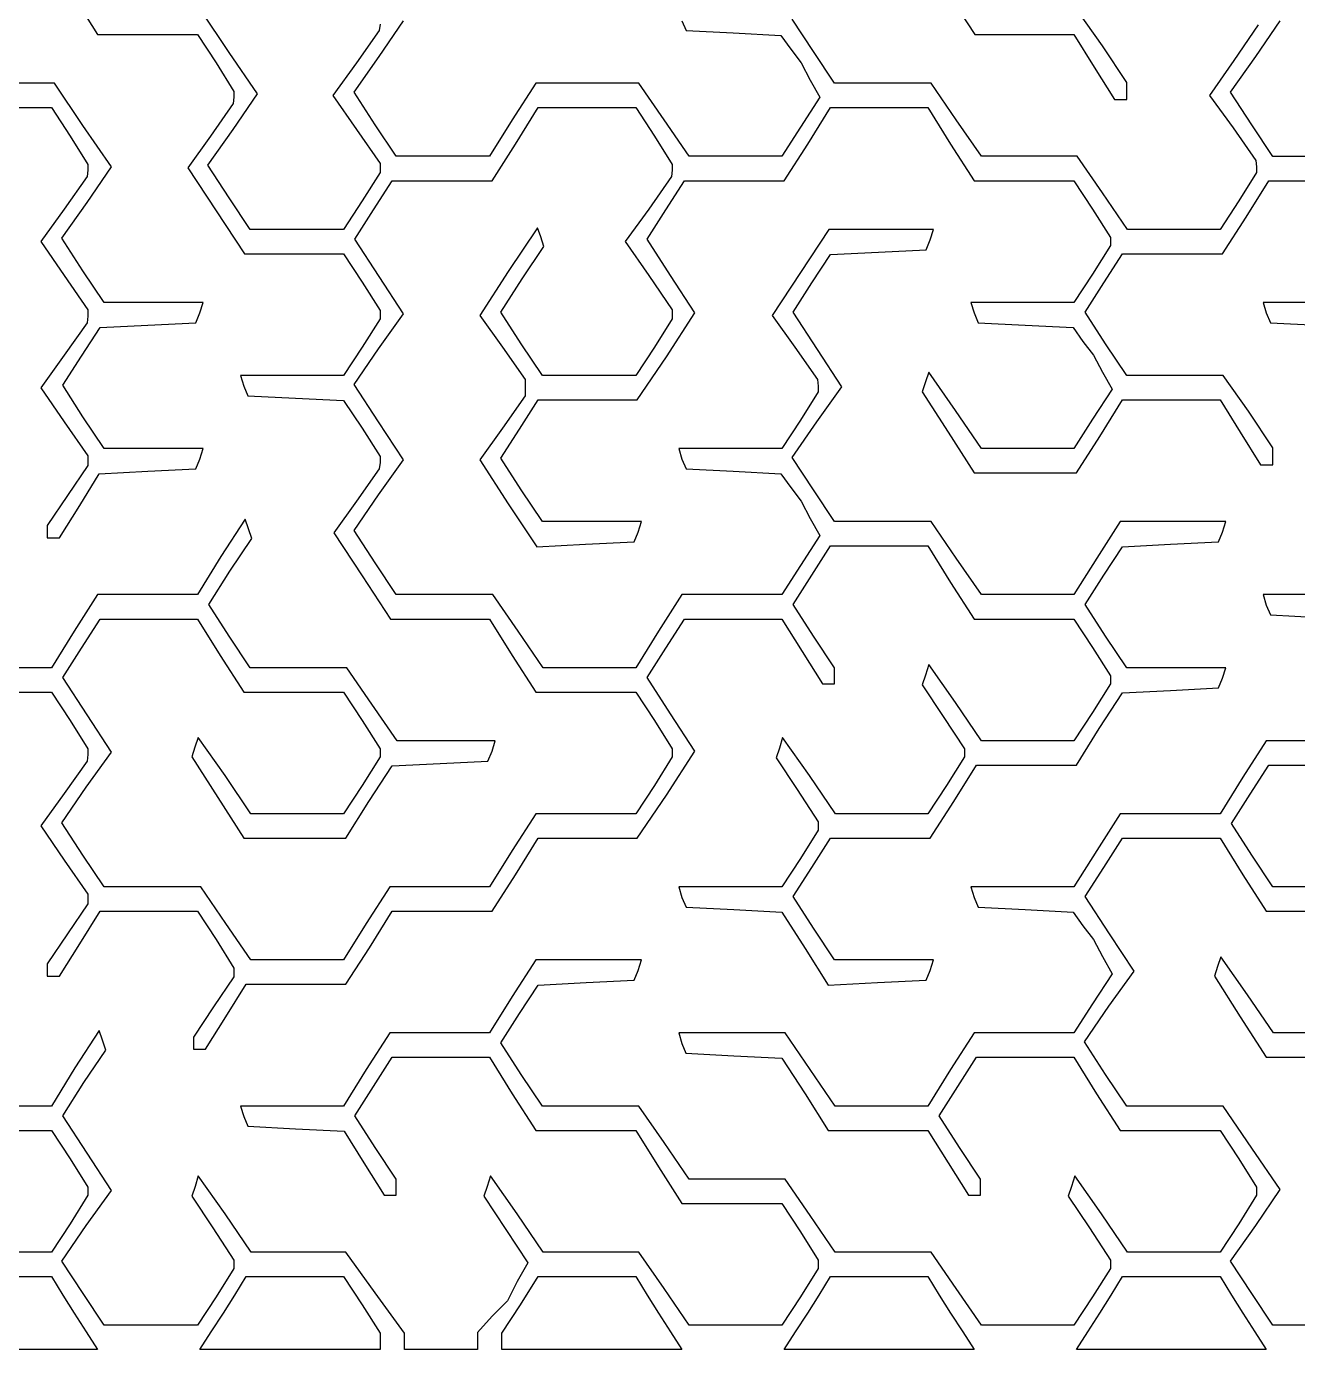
# Model space of a CAD drawing. Extents: x 0 to 1039, y -942 to 105.
# Drawn here: x 351.2 to 793.2, y -942.3 to -482.3 of the extents above; entities that cross this region are included whole.
import ezdxf

# ---------------------------------------------------------------- set-up
doc = ezdxf.new("R2010")
doc.units = 0

msp = doc.modelspace()

# ---------------------------------------------------------------- linework, layer by layer
at = {"layer": 'Layer 1'}
for p, q in [((368.014482, -472.439234), (375.916702, -485.139234)), ((671.119592, -470.180984), (680.997362, -485.138784)), ((421.635394, -491.347516), (411.757624, -476.672016)), ((725.306132, -489.089924), (716.557252, -476.672124)), ((474.128756, -481.469856), (473.846534, -483.727636)), ((473.846546, -492.758818), (482.313206, -480.341018)), ((579.115506, -480.341166), (580.526616, -483.727826)), ((624.83565, -491.065556), (617.49788, -479.776656)), ((779.493368, -481.752286), (771.026708, -494.170086)), ((778.646698, -492.758924), (787.113358, -480.341124)), ((375.916702, -485.139234), (393.132202, -485.139234)), ((393.132202, -485.139234), (410.630002, -485.139234)), ((410.630002, -485.139234), (417.121112, -495.017004)), ((473.846534, -483.727636), (465.944314, -495.016536)), ((580.526616, -483.727826), (596.895516, -484.574492)), ((596.895516, -484.574492), (613.546616, -485.421158)), ((613.546616, -485.421158), (616.933276, -490.218928)), ((680.997362, -485.138784), (698.212862, -485.138784)), ((698.212862, -485.138784), (715.428362, -485.138784)), ((715.428362, -485.138784), (722.483912, -496.427684)), ((431.513164, -505.740816), (421.635394, -491.347516)), ((616.933276, -490.218928), (620.602166, -495.016698)), ((632.17342, -502.072256), (624.83565, -491.065556)), ((733.772792, -501.789924), (725.306132, -489.089924)), ((417.121112, -495.017004), (423.329992, -504.894774)), ((465.944314, -495.016536), (457.759874, -506.305436)), ((465.097666, -505.176618), (473.846546, -492.758818)), ((620.602166, -495.016698), (623.706606, -500.943358)), ((722.483912, -496.427684), (729.539462, -507.716584)), ((771.026708, -494.170086), (762.560048, -506.305586)), ((769.897818, -505.176724), (778.646698, -492.758924)), ((623.706606, -500.943358), (627.093266, -506.870018)), ((360.958744, -502.07244), (344.307644, -502.07244)), ((370.836514, -516.74794), (360.958744, -502.07244)), ((423.046504, -518.158616), (431.513164, -505.740816)), ((423.329992, -504.894774), (423.329992, -506.870324)), ((472.435436, -516.465518), (465.097666, -505.176618)), ((528.315466, -502.072218), (520.131026, -514.772218)), ((546.095466, -502.072218), (528.315466, -502.072218)), ((564.157666, -502.072218), (546.095466, -502.072218)), ((572.906546, -514.772218), (564.157666, -502.072218)), ((649.10672, -502.072256), (632.17342, -502.072256)), ((665.75782, -502.072256), (649.10672, -502.072256)), ((674.5067, -514.772256), (665.75782, -502.072256)), ((733.772792, -504.612144), (733.772792, -501.789924)), ((733.772792, -507.716584), (733.772792, -504.612144)), ((777.235588, -516.465624), (769.897818, -505.176724)), ((342.331888, -510.539354), (359.829688, -510.539354)), ((359.829688, -510.539354), (366.320798, -520.417124)), ((423.04777, -509.128104), (415.14555, -520.417004)), ((423.329992, -506.870324), (423.04777, -509.128104)), ((457.759874, -506.305436), (465.944314, -518.158736)), ((521.26052, -523.239206), (529.16274, -510.539206)), ((529.16274, -510.539206), (546.09604, -510.539206)), ((546.09604, -510.539206), (563.02934, -510.539206)), ((563.02934, -510.539206), (569.52045, -520.416976)), ((627.093266, -506.870018), (620.319936, -517.312218)), ((622.860298, -523.239114), (630.762518, -510.539114)), ((630.762518, -510.539114), (647.695818, -510.539114)), ((647.695818, -510.539114), (664.629118, -510.539114)), ((664.629118, -510.539114), (672.531338, -523.239114)), ((729.539462, -507.716584), (731.515012, -507.716584)), ((731.515012, -507.716584), (733.772792, -507.716584)), ((762.560048, -506.305586), (770.744488, -517.594486)), ((520.131026, -514.772218), (512.228806, -527.472218)), ((581.655426, -527.472218), (572.906546, -514.772218)), ((683.25558, -527.472256), (674.5067, -514.772256)), ((380.714284, -531.14124), (370.836514, -516.74794)), ((414.297624, -530.576416), (423.046504, -518.158616)), ((465.944314, -518.158736), (474.128754, -530.012036)), ((479.773206, -527.472218), (472.435436, -516.465518)), ((620.319936, -517.312218), (613.828826, -527.472218)), ((770.744488, -517.594486), (778.646708, -528.883386)), ((784.573358, -527.472324), (777.235588, -516.465624)), ((366.320798, -520.417124), (372.529678, -530.294894)), ((415.14555, -520.417004), (407.24333, -531.423704)), ((513.07608, -535.939206), (521.26052, -523.239206)), ((569.52045, -520.416976), (575.72933, -530.294746)), ((614.675858, -535.939114), (622.860298, -523.239114)), ((672.531338, -523.239114), (680.715778, -535.939114)), ((496.142106, -527.472218), (479.773206, -527.472218)), ((512.228806, -527.472218), (496.142106, -527.472218)), ((597.742126, -527.472218), (581.655426, -527.472218)), ((613.828826, -527.472218), (597.742126, -527.472218)), ((699.90668, -527.472256), (683.25558, -527.472256)), ((716.55778, -527.472256), (699.90668, -527.472256)), ((725.30666, -540.172256), (716.55778, -527.472256)), ((778.646708, -528.883386), (778.92893, -531.141166)), ((800.942258, -527.472324), (784.573358, -527.472324)), ((372.529678, -532.270444), (372.247456, -534.528224)), ((372.247624, -543.55904), (380.714284, -531.14124)), ((372.529678, -530.294894), (372.529678, -532.270444)), ((407.24333, -531.423704), (417.1211, -546.381504)), ((421.635394, -541.865316), (414.297624, -530.576416)), ((474.128754, -533.116476), (467.919874, -542.994246)), ((474.128754, -530.012036), (474.128754, -531.423146)), ((474.128754, -531.423146), (474.128754, -533.116476)), ((575.72933, -532.270296), (575.447108, -534.528076)), ((575.72933, -530.294746), (575.72933, -532.270296)), ((778.92893, -533.116716), (772.72005, -542.994486)), ((778.92893, -531.141166), (778.92893, -533.116716)), ((372.247456, -534.528224), (364.345236, -545.817124)), ((471.87167, -546.099206), (478.36278, -535.939206)), ((478.36278, -535.939206), (495.86058, -535.939206)), ((495.86058, -535.939206), (513.07608, -535.939206)), ((575.447108, -534.528076), (567.544888, -545.816976)), ((573.471448, -546.099114), (579.962558, -535.939114)), ((579.962558, -535.939114), (597.460358, -535.939114)), ((597.460358, -535.939114), (614.675858, -535.939114)), ((680.715778, -535.939114), (697.931278, -535.939114)), ((697.931278, -535.939114), (715.429078, -535.939114)), ((715.429078, -535.939114), (721.920188, -545.816884)), ((775.260068, -548.639016), (783.162288, -535.939016)), ((783.162288, -535.939016), (800.095588, -535.939016)), ((428.973164, -552.872016), (421.635394, -541.865316)), ((734.05554, -552.872256), (725.30666, -540.172256)), ((364.345236, -545.817124), (356.160796, -557.106024)), ((363.498744, -555.97684), (372.247624, -543.55904)), ((417.1211, -546.381504), (426.99887, -561.339304)), ((467.919874, -542.994246), (461.428764, -552.872016)), ((465.38056, -556.259206), (471.87167, -546.099206)), ((567.544888, -545.816976), (559.360448, -557.105876)), ((566.980338, -556.259114), (573.471448, -546.099114)), ((721.920188, -545.816884), (728.129068, -555.694654)), ((772.72005, -542.994486), (766.22894, -552.872256)), ((767.075628, -561.339016), (775.260068, -548.639016)), ((370.836514, -567.26574), (363.498744, -555.97684)), ((445.342064, -552.872016), (428.973164, -552.872016)), ((461.428764, -552.872016), (445.342064, -552.872016)), ((473.84722, -569.241406), (465.38056, -556.259206)), ((528.880398, -552.307956), (518.720398, -567.547956)), ((530.009288, -555.412396), (528.880398, -552.307956)), ((531.138178, -558.799056), (530.009288, -555.412396)), ((575.164778, -568.959114), (566.980338, -556.259114)), ((630.198258, -552.872394), (620.320488, -567.830194)), ((648.260458, -552.872394), (630.198258, -552.872394)), ((666.604858, -552.872394), (648.260458, -552.872394)), ((664.064858, -559.927944), (665.475968, -556.541284)), ((665.475968, -556.541284), (666.604858, -552.872394)), ((728.129068, -555.694654), (728.129068, -557.105764)), ((750.14224, -552.872256), (734.05554, -552.872256)), ((766.22894, -552.872256), (750.14224, -552.872256)), ((356.160796, -557.106024), (364.345236, -568.959324)), ((523.518188, -570.087956), (531.138178, -558.799056)), ((559.360448, -557.105876), (567.544888, -568.959176)), ((630.762658, -561.621276), (647.413758, -560.77461)), ((647.413758, -560.77461), (664.064858, -559.927944)), ((728.129068, -558.516874), (721.920188, -568.394644)), ((728.129068, -557.105764), (728.129068, -558.516874)), ((426.99887, -561.339304), (444.21437, -561.339304)), ((444.21437, -561.339304), (461.42987, -561.339304)), ((461.42987, -561.339304), (467.92098, -571.217074)), ((624.271548, -571.499046), (630.762658, -561.621276)), ((725.871218, -571.499016), (732.362328, -561.339016)), ((732.362328, -561.339016), (749.860128, -561.339016)), ((749.860128, -561.339016), (767.075628, -561.339016)), ((364.345236, -568.959324), (372.529676, -580.812624)), ((378.174284, -578.27244), (370.836514, -567.26574)), ((482.31388, -582.223606), (473.84722, -569.241406)), ((518.720398, -567.547956), (508.842628, -582.787956)), ((516.180418, -581.659056), (523.518188, -570.087956)), ((567.544888, -568.959176), (575.729328, -580.812476)), ((583.631438, -581.941314), (575.164778, -568.959114)), ((620.320488, -567.830194), (610.442718, -582.787994)), ((721.920188, -568.394644), (715.429078, -578.272414)), ((467.92098, -571.217074), (474.12986, -581.094844)), ((617.780438, -581.659046), (624.271548, -571.499046)), ((719.380108, -581.659016), (725.871218, -571.499016)), ((395.389784, -578.27244), (378.174284, -578.27244)), ((412.605284, -578.27244), (395.389784, -578.27244)), ((411.476394, -581.94133), (412.605284, -578.27244)), ((697.649078, -578.272414), (679.586878, -578.272414)), ((679.586878, -578.272414), (680.715768, -581.941304)), ((715.429078, -578.272414), (697.649078, -578.272414)), ((799.810204, -578.27052), (781.183504, -578.27052)), ((781.183504, -578.27052), (782.312394, -581.93941)), ((372.529676, -583.070404), (372.247454, -585.328184)), ((372.529676, -580.812624), (372.529676, -583.070404)), ((410.065284, -585.32799), (411.476394, -581.94133)), ((474.12986, -583.917064), (467.92098, -593.794834)), ((473.565, -594.359106), (482.31388, -582.223606)), ((474.12986, -581.094844), (474.12986, -582.505954)), ((474.12986, -582.505954), (474.12986, -583.917064)), ((508.842628, -582.787956), (516.744848, -593.794656)), ((523.235968, -592.665756), (516.180418, -581.659056)), ((575.729328, -583.916916), (569.520448, -593.794686)), ((573.753668, -597.181314), (583.631438, -581.941314)), ((575.729328, -580.812476), (575.729328, -582.223586)), ((575.729328, -582.223586), (575.729328, -583.916916)), ((610.442718, -582.787994), (618.344938, -593.794694)), ((626.247098, -594.641246), (617.780438, -581.659046)), ((680.715768, -581.941304), (682.126878, -585.327964)), ((726.435658, -592.665716), (719.380108, -581.659016)), ((782.312394, -581.93941), (783.723504, -585.32607)), ((372.247454, -585.328184), (364.345234, -596.617084)), ((370.271974, -596.899092), (376.763084, -587.021322)), ((376.763084, -587.021322), (393.414184, -586.174656)), ((393.414184, -586.174656), (410.065284, -585.32799)), ((682.126878, -585.327964), (698.495778, -586.17463)), ((698.495778, -586.17463), (715.146878, -587.021296)), ((715.146878, -587.021296), (718.533538, -591.819066)), ((783.723504, -585.32607), (800.092404, -586.172736)), ((530.573738, -603.672456), (523.235968, -592.665756)), ((718.533538, -591.819066), (722.202428, -596.616836)), ((733.773428, -603.672416), (726.435658, -592.665716)), ((364.345234, -596.617084), (356.160794, -607.905984)), ((363.780864, -607.059092), (370.271974, -596.899092)), ((467.92098, -593.794834), (461.42987, -603.672604)), ((465.09834, -606.776906), (473.565, -594.359106)), ((516.744848, -593.794656), (524.647068, -605.083556)), ((569.520448, -593.794686), (563.029338, -603.672456)), ((563.593668, -612.139114), (573.753668, -597.181314)), ((618.344938, -593.794694), (626.247158, -605.083594)), ((634.713758, -607.623446), (626.247098, -594.641246)), ((722.202428, -596.616836), (725.306868, -602.543496)), ((664.911258, -602.543556), (663.782368, -605.930216)), ((674.224588, -615.807956), (664.911258, -602.543556)), ((725.306868, -602.543496), (728.693528, -608.470156)), ((370.836414, -618.065792), (363.780864, -607.059092)), ((443.64987, -603.672604), (425.58767, -603.672604)), ((425.58767, -603.672604), (426.71656, -607.341494)), ((461.42987, -603.672604), (443.64987, -603.672604)), ((473.565, -619.759106), (465.09834, -606.776906)), ((524.647068, -605.083556), (524.647068, -607.905776)), ((546.942638, -603.672456), (530.573738, -603.672456)), ((563.029338, -603.672456), (546.942638, -603.672456)), ((626.247158, -605.083594), (626.52938, -607.341374)), ((663.782368, -605.930216), (662.653478, -609.316876)), ((750.706728, -603.672416), (733.773428, -603.672416)), ((767.357828, -603.672416), (750.706728, -603.672416)), ((776.106708, -616.090216), (767.357828, -603.672416)), ((356.160794, -607.905984), (364.345234, -619.759284)), ((426.71656, -607.341494), (428.12767, -610.728154)), ((428.12767, -610.728154), (444.77877, -611.57482)), ((444.77877, -611.57482), (461.42987, -612.421486)), ((524.647068, -610.727996), (516.744848, -622.016896)), ((524.647068, -607.905776), (524.647068, -610.727996)), ((626.52938, -609.316924), (620.3205, -619.194694)), ((625.964878, -619.758946), (634.713758, -607.623446)), ((626.52938, -607.341374), (626.52938, -609.316924)), ((662.653478, -609.316876), (671.684578, -623.427976)), ((728.693528, -608.470156), (721.920198, -618.912356)), ((461.42987, -612.421486), (467.92098, -622.017036)), ((522.671558, -622.299114), (529.162668, -612.139114)), ((529.162668, -612.139114), (546.378168, -612.139114)), ((546.378168, -612.139114), (563.593668, -612.139114)), ((683.255688, -629.072356), (674.224588, -615.807956)), ((724.460118, -624.839076), (732.362338, -612.139076)), ((732.362338, -612.139076), (749.295638, -612.139076)), ((749.295638, -612.139076), (766.228938, -612.139076)), ((766.228938, -612.139076), (773.284488, -623.427976)), ((784.573368, -628.790216), (776.106708, -616.090216)), ((364.345234, -619.759284), (372.529674, -631.612584)), ((378.174184, -629.072492), (370.836414, -618.065792)), ((482.31388, -633.023506), (473.565, -619.759106)), ((620.3205, -619.194694), (613.82939, -629.072464)), ((617.498218, -632.176746), (625.964878, -619.758946)), ((721.920198, -618.912356), (715.429088, -629.072356)), ((467.92098, -622.017036), (474.12986, -631.894806)), ((516.744848, -622.016896), (508.842628, -633.023596)), ((516.180448, -632.459114), (522.671558, -622.299114)), ((671.684578, -623.427976), (680.715678, -637.539076)), ((716.275678, -637.539076), (724.460118, -624.839076)), ((773.284488, -623.427976), (780.340038, -634.716876)), ((395.389684, -629.072492), (378.174184, -629.072492)), ((412.605184, -629.072492), (395.389684, -629.072492)), ((411.476294, -632.741382), (412.605184, -629.072492)), ((596.04939, -629.072464), (577.98719, -629.072464)), ((577.98719, -629.072464), (579.11608, -632.741354)), ((613.82939, -629.072464), (596.04939, -629.072464)), ((699.342388, -629.072356), (683.255688, -629.072356)), ((715.429088, -629.072356), (699.342388, -629.072356)), ((784.573368, -631.612436), (784.573368, -628.790216)), ((372.529674, -631.612584), (372.529674, -633.305914)), ((372.529674, -633.305914), (372.529674, -634.999244)), ((410.065184, -636.128042), (411.476294, -632.741382)), ((473.565, -645.159006), (482.31388, -633.023506)), ((474.12986, -633.870356), (473.847638, -636.128136)), ((474.12986, -631.894806), (474.12986, -633.870356)), ((508.842628, -633.023596), (518.720398, -648.263596)), ((523.235998, -643.465814), (516.180448, -632.459114)), ((579.11608, -632.741354), (580.52719, -636.128014)), ((624.835988, -643.465646), (617.498218, -632.176746)), ((780.340038, -634.716876), (782.315588, -634.716876)), ((782.315588, -634.716876), (784.573368, -634.716876)), ((784.573368, -634.716876), (784.573368, -631.612436)), ((372.529674, -634.999244), (365.474124, -645.441444)), ((369.707454, -648.828074), (376.480784, -637.821374)), ((376.480784, -637.821374), (393.414084, -636.974708)), ((393.414084, -636.974708), (410.065184, -636.128042)), ((473.847638, -636.128136), (465.945418, -647.417036)), ((580.52719, -636.128014), (596.89609, -636.97468)), ((596.89609, -636.97468), (613.54719, -637.821346)), ((613.54719, -637.821346), (616.93385, -642.619116)), ((680.715678, -637.539076), (698.495678, -637.539076)), ((698.495678, -637.539076), (716.275678, -637.539076)), ((530.573768, -654.472514), (523.235998, -643.465814)), ((616.93385, -642.619116), (620.60274, -647.416886)), ((632.173758, -654.472346), (624.835988, -643.465646)), ((365.474124, -645.441444), (358.418574, -655.883644)), ((465.945418, -647.417036), (458.043198, -658.423736)), ((465.09834, -657.576806), (473.565, -645.159006)), ((518.720398, -648.263596), (528.598168, -663.221396)), ((620.60274, -647.416886), (623.70718, -653.343546)), ((362.651904, -660.116974), (369.707454, -648.828074)), ((358.418574, -655.883644), (358.418574, -657.859194)), ((427.280828, -653.625954), (418.814168, -666.608154)), ((428.409718, -657.012614), (427.280828, -653.625954)), ((429.538608, -660.399274), (428.409718, -657.012614)), ((472.43611, -668.865706), (465.09834, -657.576806)), ((547.789268, -654.472514), (530.573768, -654.472514)), ((565.004768, -654.472514), (547.789268, -654.472514)), ((563.875878, -658.141404), (565.004768, -654.472514)), ((623.70718, -653.343546), (627.09384, -659.270206)), ((649.107058, -654.472346), (632.173758, -654.472346)), ((665.758158, -654.472346), (649.107058, -654.472346)), ((674.507038, -667.172346), (665.758158, -654.472346)), ((731.515978, -654.472346), (723.331538, -667.172346)), ((749.860378, -654.472346), (731.515978, -654.472346)), ((768.204778, -654.472346), (749.860378, -654.472346)), ((767.075888, -658.141236), (768.204778, -654.472346)), ((358.418574, -657.859194), (358.418574, -660.116974)), ((358.418574, -660.116974), (360.676354, -660.116974)), ((360.676354, -660.116974), (362.651904, -660.116974)), ((421.918618, -671.688174), (429.538608, -660.399274)), ((458.043198, -658.423736), (467.920968, -673.381536)), ((528.598168, -663.221396), (545.531468, -662.37473)), ((545.531468, -662.37473), (562.464768, -661.528064)), ((562.464768, -661.528064), (563.875878, -658.141404)), ((627.09384, -659.270206), (620.32051, -669.712406)), ((732.362578, -663.221228), (749.013678, -662.374562)), ((749.013678, -662.374562), (765.664778, -661.527896)), ((765.664778, -661.527896), (767.075888, -658.141236)), ((418.814168, -666.608154), (410.629728, -679.872554)), ((624.271648, -673.09896), (630.762758, -662.93896)), ((630.762758, -662.93896), (647.696058, -662.93896)), ((647.696058, -662.93896), (664.629358, -662.93896)), ((664.629358, -662.93896), (672.531578, -675.63896)), ((725.871468, -673.098998), (732.362578, -663.221228)), ((479.77388, -679.872406), (472.43611, -668.865706)), ((620.32051, -669.712406), (613.8294, -679.872406)), ((683.255918, -679.872346), (674.507038, -667.172346)), ((723.331538, -667.172346), (715.429318, -679.872346)), ((414.580848, -683.259274), (421.918618, -671.688174)), ((467.920968, -673.381536), (477.798738, -688.339336)), ((617.780538, -683.25896), (624.271648, -673.09896)), ((672.531578, -675.63896), (680.716018, -688.33896)), ((719.380358, -683.258998), (725.871468, -673.098998)), ((375.916428, -679.872554), (367.731988, -692.572554)), ((393.131928, -679.872554), (375.916428, -679.872554)), ((410.629728, -679.872554), (393.131928, -679.872554)), ((496.70718, -679.872406), (479.77388, -679.872406)), ((513.35828, -679.872406), (496.70718, -679.872406)), ((522.10716, -692.572406), (513.35828, -679.872406)), ((579.1161, -679.872406), (570.93166, -692.572406)), ((596.3316, -679.872406), (579.1161, -679.872406)), ((613.8294, -679.872406), (596.3316, -679.872406)), ((699.342618, -679.872346), (683.255918, -679.872346)), ((715.429318, -679.872346), (699.342618, -679.872346)), ((799.245726, -679.870452), (781.183526, -679.870452)), ((781.183526, -679.870452), (782.312416, -683.539342)), ((421.636398, -694.265974), (414.580848, -683.259274)), ((624.836088, -694.26566), (617.780538, -683.25896)), ((726.435908, -694.265698), (719.380358, -683.258998)), ((782.312416, -683.539342), (783.723526, -686.926002)), ((370.272008, -698.499336), (376.763118, -688.339336)), ((376.763118, -688.339336), (393.696418, -688.339336)), ((393.696418, -688.339336), (410.629718, -688.339336)), ((410.629718, -688.339336), (418.531938, -701.039336)), ((477.798738, -688.339336), (495.014238, -688.339336)), ((495.014238, -688.339336), (512.229738, -688.339336)), ((512.229738, -688.339336), (520.131958, -701.039336)), ((573.471718, -698.499), (579.962828, -688.339)), ((579.962828, -688.339), (596.896128, -688.339)), ((596.896128, -688.339), (613.829428, -688.339)), ((613.829428, -688.339), (620.884978, -699.6279)), ((680.716018, -688.33896), (697.931518, -688.33896)), ((697.931518, -688.33896), (715.429318, -688.33896)), ((715.429318, -688.33896), (721.920428, -698.21673)), ((783.723526, -686.926002), (800.656826, -687.772668)), ((367.731988, -692.572554), (359.829768, -705.272554)), ((428.974168, -705.272674), (421.636398, -694.265974)), ((530.85604, -705.272406), (522.10716, -692.572406)), ((570.93166, -692.572406), (563.02944, -705.272406)), ((632.173858, -705.27236), (624.836088, -694.26566)), ((733.773678, -705.272398), (726.435908, -694.265698)), ((363.780898, -708.659336), (370.272008, -698.499336)), ((566.980608, -708.659), (573.471718, -698.499)), ((721.920428, -698.21673), (728.129308, -708.0945)), ((418.531938, -701.039336), (426.716378, -713.739336)), ((520.131958, -701.039336), (528.316398, -713.739336)), ((620.884978, -699.6279), (627.940528, -710.9168)), ((359.829768, -705.272554), (343.743068, -705.272554)), ((445.907468, -705.272674), (428.974168, -705.272674)), ((462.558568, -705.272674), (445.907468, -705.272674)), ((471.307448, -717.972674), (462.558568, -705.272674)), ((546.94274, -705.272406), (530.85604, -705.272406)), ((563.02944, -705.272406), (546.94274, -705.272406)), ((632.173858, -708.09458), (632.173858, -705.27236)), ((632.173858, -710.9168), (632.173858, -708.09458)), ((663.782598, -707.81235), (662.653708, -711.19901)), ((664.911488, -704.14346), (663.782598, -707.81235)), ((674.224818, -717.40786), (664.911488, -704.14346)), ((728.129308, -708.0945), (728.129308, -709.50561)), ((750.989178, -705.272398), (733.773678, -705.272398)), ((768.204678, -705.272398), (750.989178, -705.272398)), ((767.075788, -708.941288), (768.204678, -705.272398)), ((372.247558, -721.641536), (363.780898, -708.659336)), ((575.165048, -721.359), (566.980608, -708.659)), ((627.940528, -710.9168), (629.916078, -710.9168)), ((629.916078, -710.9168), (632.173858, -710.9168)), ((662.653708, -711.19901), (669.991478, -722.20571)), ((728.129308, -710.91672), (721.920428, -720.79449)), ((728.129308, -709.50561), (728.129308, -710.91672)), ((749.013578, -713.174614), (765.664678, -712.327948)), ((765.664678, -712.327948), (767.075788, -708.941288)), ((342.61428, -713.73923), (359.82978, -713.73923)), ((359.82978, -713.73923), (366.32089, -723.617)), ((426.716378, -713.739336), (443.931878, -713.739336)), ((443.931878, -713.739336), (461.429678, -713.739336)), ((461.429678, -713.739336), (467.920788, -723.617106)), ((528.316398, -713.739336), (545.531898, -713.739336)), ((545.531898, -713.739336), (563.029698, -713.739336)), ((563.029698, -713.739336), (569.520808, -723.617106)), ((683.255918, -730.67226), (674.224818, -717.40786)), ((724.178038, -726.43908), (732.362478, -714.02128)), ((732.362478, -714.02128), (749.013578, -713.174614)), ((380.714218, -734.623736), (372.247558, -721.641536)), ((480.056328, -730.672674), (471.307448, -717.972674)), ((583.631708, -734.3412), (575.165048, -721.359)), ((669.991478, -722.20571), (677.329248, -733.49461)), ((721.920428, -720.79449), (715.429318, -730.67226)), ((366.32089, -723.617), (372.52977, -733.49477)), ((467.920788, -723.617106), (474.129668, -733.494876)), ((569.520808, -723.617106), (575.729688, -733.494876)), ((716.275818, -739.13908), (724.178038, -726.43908)), ((410.911848, -729.543836), (409.782958, -732.930496)), ((420.225178, -742.808236), (410.911848, -729.543836)), ((496.989628, -730.672674), (480.056328, -730.672674)), ((514.205128, -730.672674), (496.989628, -730.672674)), ((513.076238, -734.341564), (514.205128, -730.672674)), ((614.111428, -729.54357), (612.982538, -733.21246)), ((623.424758, -742.80797), (614.111428, -729.54357)), ((699.342618, -730.67226), (683.255918, -730.67226)), ((715.429318, -730.67226), (699.342618, -730.67226)), ((782.312326, -730.670434), (774.127886, -743.370434)), ((799.527826, -730.670434), (782.312326, -730.670434)), ((371.965338, -746.759236), (380.714218, -734.623736)), ((372.52977, -735.47032), (372.247548, -737.7281)), ((372.52977, -733.49477), (372.52977, -735.47032)), ((409.782958, -732.930496), (408.654068, -736.317156)), ((474.129668, -733.494876), (474.129668, -734.905986)), ((474.129668, -734.905986), (474.129668, -736.317096)), ((511.665128, -737.728224), (513.076238, -734.341564)), ((573.753938, -749.5812), (583.631708, -734.3412)), ((575.729688, -733.494876), (575.729688, -734.905986)), ((575.729688, -734.905986), (575.729688, -736.317096)), ((612.982538, -733.21246), (611.853648, -736.59912)), ((677.329248, -733.49461), (677.329248, -734.90572)), ((677.329248, -734.90572), (677.329248, -736.31683)), ((372.247548, -737.7281), (364.345328, -749.017)), ((408.654068, -736.317156), (417.685168, -750.428256)), ((474.129668, -736.317096), (467.920788, -746.194866)), ((470.178488, -751.839356), (478.362928, -739.421556)), ((478.362928, -739.421556), (495.014028, -738.57489)), ((495.014028, -738.57489), (511.665128, -737.728224)), ((575.729688, -736.317096), (569.520808, -746.194866)), ((611.853648, -736.59912), (619.191418, -747.60582)), ((677.329248, -736.31683), (671.120368, -746.1946)), ((673.660298, -751.83908), (681.562518, -739.13908)), ((681.562518, -739.13908), (699.060318, -739.13908)), ((699.060318, -739.13908), (716.275818, -739.13908)), ((776.668086, -749.29736), (783.159196, -739.13736)), ((783.159196, -739.13736), (800.656996, -739.13736)), ((429.256278, -756.072636), (420.225178, -742.808236)), ((632.455858, -756.07237), (623.424758, -742.80797)), ((774.127886, -743.370434), (766.225666, -756.070434)), ((364.345328, -749.017), (356.160888, -760.3059)), ((363.498678, -759.177036), (371.965338, -746.759236)), ((467.920788, -746.194866), (461.429678, -756.072636)), ((569.520808, -746.194866), (563.029698, -756.072636)), ((563.593938, -764.539), (573.753938, -749.5812)), ((619.191418, -747.60582), (626.529188, -758.89472)), ((671.120368, -746.1946), (664.629258, -756.07237)), ((770.176976, -759.45736), (776.668086, -749.29736)), ((417.685168, -750.428256), (426.716268, -764.539356)), ((462.276268, -764.539356), (470.178488, -751.839356)), ((665.475858, -764.53908), (673.660298, -751.83908)), ((445.342978, -756.072636), (429.256278, -756.072636)), ((461.429678, -756.072636), (445.342978, -756.072636)), ((528.316398, -756.072636), (520.131958, -768.772636)), ((545.531898, -756.072636), (528.316398, -756.072636)), ((563.029698, -756.072636), (545.531898, -756.072636)), ((626.529188, -758.89472), (626.529188, -760.30583)), ((648.542558, -756.07237), (632.455858, -756.07237)), ((664.629258, -756.07237), (648.542558, -756.07237)), ((731.512366, -756.070434), (723.327926, -768.770434)), ((748.727866, -756.070434), (731.512366, -756.070434)), ((766.225666, -756.070434), (748.727866, -756.070434)), ((356.160888, -760.3059), (364.345328, -772.1592)), ((370.836448, -770.465936), (363.498678, -759.177036)), ((626.529188, -761.71694), (620.320308, -771.59471)), ((626.529188, -760.30583), (626.529188, -761.71694)), ((777.232526, -770.46406), (770.176976, -759.45736)), ((426.716268, -764.539356), (444.496268, -764.539356)), ((444.496268, -764.539356), (462.276268, -764.539356)), ((521.260718, -777.239), (529.162938, -764.539)), ((529.162938, -764.539), (546.378438, -764.539)), ((546.378438, -764.539), (563.593938, -764.539)), ((624.271448, -774.69908), (630.762558, -764.53908)), ((630.762558, -764.53908), (648.260358, -764.53908)), ((648.260358, -764.53908), (665.475858, -764.53908)), ((725.868256, -774.697512), (732.359366, -764.537512)), ((732.359366, -764.537512), (749.292666, -764.537512)), ((749.292666, -764.537512), (766.225966, -764.537512)), ((766.225966, -764.537512), (774.128186, -777.237512)), ((364.345328, -772.1592), (372.529768, -784.0125)), ((378.174218, -781.472636), (370.836448, -770.465936)), ((520.131958, -768.772636), (512.229738, -781.472636)), ((620.320308, -771.59471), (613.829198, -781.47248)), ((723.327926, -768.770434), (715.425706, -781.470434)), ((784.570296, -781.47076), (777.232526, -770.46406)), ((513.076278, -789.939), (521.260718, -777.239)), ((617.780338, -784.85908), (624.271448, -774.69908)), ((719.377146, -784.857512), (725.868256, -774.697512)), ((774.128186, -777.237512), (782.312626, -789.937512)), ((395.107518, -781.472636), (378.174218, -781.472636)), ((411.758618, -781.472636), (395.107518, -781.472636)), ((420.507498, -794.172636), (411.758618, -781.472636)), ((477.516438, -781.472636), (469.331998, -794.172636)), ((494.731938, -781.472636), (477.516438, -781.472636)), ((512.229738, -781.472636), (494.731938, -781.472636)), ((596.049198, -781.47248), (577.986998, -781.47248)), ((577.986998, -781.47248), (579.115888, -785.14137)), ((613.829198, -781.47248), (596.049198, -781.47248)), ((697.645706, -781.470434), (679.583506, -781.470434)), ((679.583506, -781.470434), (680.712396, -785.139324)), ((715.425706, -781.470434), (697.645706, -781.470434)), ((801.503596, -781.47076), (784.570296, -781.47076)), ((372.529768, -784.0125), (372.529768, -785.70583)), ((372.529768, -785.70583), (372.529768, -787.39916)), ((579.115888, -785.14137), (580.526998, -788.52803)), ((624.835888, -795.86578), (617.780338, -784.85908)), ((680.712396, -785.139324), (682.123506, -788.525984)), ((727.843806, -797.839712), (719.377146, -784.857512)), ((372.529768, -787.39916), (365.474218, -797.84136)), ((369.707548, -801.22799), (376.763098, -789.93909)), ((376.763098, -789.93909), (393.696398, -789.93909)), ((393.696398, -789.93909), (410.629698, -789.93909)), ((410.629698, -789.93909), (417.120808, -799.81686)), ((470.460758, -802.639), (478.362978, -789.939)), ((478.362978, -789.939), (495.860778, -789.939)), ((495.860778, -789.939), (513.076278, -789.939)), ((580.526998, -788.52803), (597.178098, -789.374696)), ((597.178098, -789.374696), (613.829198, -790.221362)), ((613.829198, -790.221362), (622.013638, -802.921362)), ((682.123506, -788.525984), (698.492406, -789.37265)), ((698.492406, -789.37265), (715.143506, -790.219316)), ((715.143506, -790.219316), (718.530166, -795.017086)), ((782.312626, -789.937512), (799.528126, -789.937512)), ((429.256378, -806.872636), (420.507498, -794.172636)), ((469.331998, -794.172636), (461.429778, -806.872636)), ((718.530166, -795.017086), (722.199056, -799.814856)), ((365.474218, -797.84136), (358.418668, -808.28356)), ((417.120808, -799.81686), (423.329688, -809.69463)), ((632.173658, -806.87248), (624.835888, -795.86578)), ((722.199056, -799.814856), (725.303496, -805.741516)), ((736.310466, -810.821912), (727.843806, -797.839712)), ((362.651998, -812.51689), (369.707548, -801.22799)), ((462.276318, -815.339), (470.460758, -802.639)), ((622.013638, -802.921362), (629.915858, -815.621362)), ((358.418668, -808.28356), (358.418668, -810.25911)), ((445.343078, -806.872636), (429.256378, -806.872636)), ((461.429778, -806.872636), (445.343078, -806.872636)), ((528.312306, -806.870376), (520.127866, -819.570376)), ((546.656706, -806.870376), (528.312306, -806.870376)), ((565.001106, -806.870376), (546.656706, -806.870376)), ((563.872216, -810.539266), (565.001106, -806.870376)), ((649.389158, -806.87248), (632.173658, -806.87248)), ((666.604658, -806.87248), (649.389158, -806.87248)), ((665.475768, -810.54137), (666.604658, -806.87248)), ((725.303496, -805.741516), (728.690156, -811.668176)), ((765.379206, -809.128672), (764.250316, -812.515332)), ((766.508096, -805.742012), (765.379206, -809.128672)), ((775.821426, -819.006412), (766.508096, -805.742012)), ((358.418668, -810.25911), (358.418668, -812.51689)), ((358.418668, -812.51689), (360.676448, -812.51689)), ((360.676448, -812.51689), (362.651998, -812.51689)), ((423.329688, -812.79907), (416.274138, -823.24127)), ((423.329688, -809.69463), (423.329688, -811.10574)), ((423.329688, -811.10574), (423.329688, -812.79907)), ((545.810006, -814.772592), (562.461106, -813.925926)), ((562.461106, -813.925926), (563.872216, -810.539266)), ((647.131358, -814.774696), (664.064658, -813.92803)), ((664.064658, -813.92803), (665.475768, -810.54137)), ((728.690156, -811.668176), (721.916826, -822.110376)), ((727.561586, -822.957412), (736.310466, -810.821912)), ((764.250316, -812.515332), (773.281416, -826.626432)), ((420.507468, -826.6279), (427.563018, -815.339)), ((427.563018, -815.339), (444.778518, -815.339)), ((444.778518, -815.339), (462.276318, -815.339)), ((522.667796, -825.497028), (529.158906, -815.619258)), ((529.158906, -815.619258), (545.810006, -814.772592)), ((629.915858, -815.621362), (647.131358, -814.774696)), ((416.274138, -823.24127), (409.218588, -833.68347)), ((520.127866, -819.570376), (512.225646, -832.270376)), ((721.916826, -822.110376), (715.425716, -832.270376)), ((719.094926, -835.375212), (727.561586, -822.957412)), ((784.852526, -832.270812), (775.821426, -819.006412)), ((413.451918, -837.9168), (420.507468, -826.6279)), ((516.176686, -835.657028), (522.667796, -825.497028)), ((773.281416, -826.626432), (782.312516, -840.737532)), ((376.4844, -831.42607), (368.01774, -844.40827)), ((377.61329, -834.81273), (376.4844, -831.42607)), ((477.512346, -832.270376), (469.327906, -844.970376)), ((494.727846, -832.270376), (477.512346, -832.270376)), ((512.225646, -832.270376), (494.727846, -832.270376)), ((596.610196, -832.270376), (577.983496, -832.270376)), ((577.983496, -832.270376), (579.112386, -835.939266)), ((614.954596, -832.270376), (596.610196, -832.270376)), ((623.703476, -844.970376), (614.954596, -832.270376)), ((680.712416, -832.270376), (672.527976, -844.970376)), ((697.927916, -832.270376), (680.712416, -832.270376)), ((715.425716, -832.270376), (697.927916, -832.270376)), ((800.939226, -832.270812), (784.852526, -832.270812)), ((378.74218, -838.19939), (377.61329, -834.81273)), ((409.218588, -833.68347), (409.218588, -835.65902)), ((409.218588, -835.65902), (409.218588, -837.9168)), ((523.232236, -846.663728), (516.176686, -835.657028)), ((579.112386, -835.939266), (580.523496, -839.325926)), ((726.432696, -846.664112), (719.094926, -835.375212)), ((371.12219, -849.48829), (378.74218, -838.19939)), ((409.218588, -837.9168), (411.476368, -837.9168)), ((411.476368, -837.9168), (413.451918, -837.9168)), ((471.867886, -850.897018), (478.358996, -840.737018)), ((478.358996, -840.737018), (495.292296, -840.737018)), ((495.292296, -840.737018), (512.225596, -840.737018)), ((512.225596, -840.737018), (520.127816, -853.437018)), ((580.523496, -839.325926), (597.174596, -840.172592)), ((597.174596, -840.172592), (613.825696, -841.019258)), ((613.825696, -841.019258), (622.010136, -853.437058)), ((675.067876, -850.897018), (681.558986, -840.737018)), ((681.558986, -840.737018), (698.492286, -840.737018)), ((698.492286, -840.737018), (715.425586, -840.737018)), ((715.425586, -840.737018), (723.327806, -853.437018)), ((782.312516, -840.737532), (799.810316, -840.737532)), ((368.01774, -844.40827), (359.8333, -857.67267)), ((469.327906, -844.970376), (461.425686, -857.670376)), ((632.452356, -857.670376), (623.703476, -844.970376)), ((672.527976, -844.970376), (664.625756, -857.670376)), ((363.78442, -861.05939), (371.12219, -849.48829)), ((465.376776, -861.057018), (471.867886, -850.897018)), ((530.570006, -857.670428), (523.232236, -846.663728)), ((668.576766, -861.057018), (675.067876, -850.897018)), ((733.770466, -857.670812), (726.432696, -846.664112)), ((520.127816, -853.437018), (528.312256, -866.137018)), ((622.010136, -853.437058), (629.912356, -866.137058)), ((723.327806, -853.437018), (731.512246, -866.137018)), ((359.8333, -857.67267), (343.7466, -857.67267)), ((443.645686, -857.670376), (425.583486, -857.670376)), ((425.583486, -857.670376), (426.712376, -861.339266)), ((461.425686, -857.670376), (443.645686, -857.670376)), ((547.503306, -857.670428), (530.570006, -857.670428)), ((564.154406, -857.670428), (547.503306, -857.670428)), ((572.903286, -870.370428), (564.154406, -857.670428)), ((648.539056, -857.670376), (632.452356, -857.670376)), ((664.625756, -857.670376), (648.539056, -857.670376)), ((750.703766, -857.670812), (733.770466, -857.670812)), ((767.354866, -857.670812), (750.703766, -857.670812)), ((777.232636, -872.346312), (767.354866, -857.670812)), ((372.25108, -874.04159), (363.78442, -861.05939)), ((426.712376, -861.339266), (428.123486, -864.725926)), ((428.123486, -864.725926), (444.774586, -865.572592)), ((472.432326, -872.063718), (465.376776, -861.057018)), ((675.632316, -872.063718), (668.576766, -861.057018)), ((342.335026, -866.139146), (359.832826, -866.139146)), ((359.832826, -866.139146), (366.323936, -876.016916)), ((444.774586, -865.572592), (461.707886, -866.419258)), ((461.707886, -866.419258), (468.481216, -877.425958)), ((528.312256, -866.137018), (545.527756, -866.137018)), ((545.527756, -866.137018), (563.025556, -866.137018)), ((563.025556, -866.137018), (570.927776, -878.837018)), ((629.912356, -866.137058), (647.410156, -866.137058)), ((647.410156, -866.137058), (664.625656, -866.137058)), ((664.625656, -866.137058), (671.681206, -877.425958)), ((731.512246, -866.137018), (748.727746, -866.137018)), ((748.727746, -866.137018), (766.225546, -866.137018)), ((766.225546, -866.137018), (772.716656, -876.014788)), ((380.71774, -887.02379), (372.25108, -874.04159)), ((479.770096, -883.070418), (472.432326, -872.063718)), ((581.652166, -883.070428), (572.903286, -870.370428)), ((682.970086, -883.070418), (675.632316, -872.063718)), ((787.110406, -886.739612), (777.232636, -872.346312)), ((366.323936, -876.016916), (372.532816, -885.894686)), ((468.481216, -877.425958), (475.536766, -888.714858)), ((671.681206, -877.425958), (678.736756, -888.714858)), ((772.716656, -876.014788), (778.925536, -885.892558)), ((410.91557, -881.94378), (409.78668, -885.61267)), ((420.2289, -895.20818), (410.91557, -881.94378)), ((479.770096, -885.892638), (479.770096, -883.070418)), ((512.507726, -881.941518), (511.378836, -885.610408)), ((521.821056, -895.205918), (512.507726, -881.941518)), ((570.927776, -878.837018), (579.112216, -891.537018)), ((598.303266, -883.070428), (581.652166, -883.070428)), ((614.954366, -883.070428), (598.303266, -883.070428)), ((623.703246, -895.770428), (614.954366, -883.070428)), ((682.970086, -885.892638), (682.970086, -883.070418)), ((715.707716, -881.941518), (714.578826, -885.610408)), ((725.021046, -895.205918), (715.707716, -881.941518)), ((371.96886, -899.15929), (380.71774, -887.02379)), ((372.532816, -885.894686), (372.532816, -887.305796)), ((372.532816, -887.305796), (372.532816, -888.716906)), ((409.78668, -885.61267), (408.65779, -888.99933)), ((479.770096, -888.714858), (479.770096, -885.892638)), ((511.378836, -885.610408), (510.249946, -888.997068)), ((682.970086, -888.714858), (682.970086, -885.892638)), ((714.578826, -885.610408), (713.449936, -888.997068)), ((778.643746, -899.157412), (787.110406, -886.739612)), ((778.925536, -885.892558), (778.925536, -887.303668)), ((778.925536, -887.303668), (778.925536, -888.714778)), ((372.532816, -888.716906), (366.323936, -898.594676)), ((408.65779, -888.99933), (415.99556, -900.00603)), ((475.536766, -888.714858), (477.512316, -888.714858)), ((477.512316, -888.714858), (479.770096, -888.714858)), ((510.249946, -888.997068), (517.869936, -900.568168)), ((579.112216, -891.537018), (596.327716, -891.537018)), ((596.327716, -891.537018), (613.825516, -891.537018)), ((613.825516, -891.537018), (620.316626, -901.414788)), ((678.736756, -888.714858), (680.712306, -888.714858)), ((680.712306, -888.714858), (682.970086, -888.714858)), ((713.449936, -888.997068), (720.787706, -900.003768)), ((778.925536, -888.714778), (772.716656, -898.592548)), ((429.26, -908.47258), (420.2289, -895.20818)), ((530.852156, -908.470318), (521.821056, -895.205918)), ((632.452126, -908.470428), (623.703246, -895.770428)), ((734.052146, -908.470318), (725.021046, -895.205918)), ((366.323936, -898.594676), (359.832826, -908.472446)), ((363.5022, -911.57709), (371.96886, -899.15929)), ((415.99556, -900.00603), (423.33333, -911.29493)), ((517.869936, -900.568168), (525.489926, -912.139268)), ((620.316626, -901.414788), (626.525506, -911.292558)), ((720.787706, -900.003768), (728.125476, -911.292668)), ((772.716656, -898.592548), (766.225546, -908.470318)), ((769.894866, -911.575212), (778.643746, -899.157412)), ((359.832826, -908.472446), (342.335026, -908.472446)), ((445.9111, -908.47258), (429.26, -908.47258)), ((462.28, -908.47258), (445.9111, -908.47258)), ((472.44, -922.58368), (462.28, -908.47258)), ((547.503256, -908.470318), (530.852156, -908.470318)), ((564.154356, -908.470318), (547.503256, -908.470318)), ((572.903236, -921.170318), (564.154356, -908.470318)), ((649.103226, -908.470428), (632.452126, -908.470428)), ((665.754326, -908.470428), (649.103226, -908.470428)), ((674.503206, -921.170428), (665.754326, -908.470428)), ((750.138846, -908.470318), (734.052146, -908.470318)), ((766.225546, -908.470318), (750.138846, -908.470318)), ((370.83997, -922.86599), (363.5022, -911.57709)), ((423.33333, -914.11715), (417.12445, -923.99492)), ((423.33333, -911.29493), (423.33333, -912.70604)), ((423.33333, -912.70604), (423.33333, -914.11715)), ((525.489926, -912.139268), (521.821036, -918.630378)), ((626.525506, -914.114778), (620.316626, -923.992548)), ((626.525506, -911.292558), (626.525506, -912.703668)), ((626.525506, -912.703668), (626.525506, -914.114778)), ((728.125476, -914.114888), (721.916596, -923.992658)), ((728.125476, -911.292668), (728.125476, -912.703778)), ((728.125476, -912.703778), (728.125476, -914.114888)), ((777.232636, -922.864112), (769.894866, -911.575212)), ((342.89985, -916.9399), (359.83315, -916.9399)), ((359.83315, -916.9399), (363.78426, -923.43101)), ((423.61544, -923.43101), (427.56655, -916.9399)), ((427.56655, -916.9399), (444.49985, -916.9399)), ((444.49985, -916.9399), (461.43315, -916.9399)), ((461.43315, -916.9399), (467.92426, -926.81767)), ((521.821036, -918.630378), (518.434376, -925.403708)), ((522.95711, -926.81701), (529.16599, -916.93924)), ((529.16599, -916.93924), (546.09929, -916.93924)), ((546.09929, -916.93924), (563.03259, -916.93924)), ((563.03259, -916.93924), (566.9837, -923.43035)), ((626.81544, -923.43101), (630.76655, -916.9399)), ((630.76655, -916.9399), (647.69985, -916.9399)), ((647.69985, -916.9399), (664.63315, -916.9399)), ((664.63315, -916.9399), (668.58426, -923.43101)), ((728.41544, -923.43101), (732.36655, -916.9399)), ((732.36655, -916.9399), (749.29985, -916.9399)), ((749.29985, -916.9399), (766.23315, -916.9399)), ((766.23315, -916.9399), (770.18426, -923.43101)), ((363.78426, -923.43101), (367.73537, -929.63989)), ((378.17774, -933.87269), (370.83997, -922.86599)), ((417.12445, -923.99492), (410.63334, -933.87269)), ((419.66433, -929.63989), (423.61544, -923.43101)), ((482.6, -936.69478), (472.44, -922.58368)), ((566.9837, -923.43035), (570.93481, -929.63923)), ((581.652116, -933.870318), (572.903236, -921.170318)), ((620.316626, -923.992548), (613.825516, -933.870318)), ((622.86433, -929.63989), (626.81544, -923.43101)), ((668.58426, -923.43101), (672.53537, -929.63989)), ((683.252086, -933.870428), (674.503206, -921.170428)), ((721.916596, -923.992658), (715.425486, -933.870428)), ((724.46433, -929.63989), (728.41544, -923.43101)), ((770.18426, -923.43101), (774.13537, -929.63989)), ((784.570406, -933.870812), (777.232636, -922.864112)), ((467.92426, -926.81767), (474.13314, -936.69544)), ((518.434376, -925.403708), (513.072156, -930.765928)), ((516.466, -936.69478), (522.95711, -926.81701)), ((367.73537, -929.63989), (371.9687, -936.131)), ((415.431, -936.131), (419.66433, -929.63989)), ((513.072156, -930.765928), (507.992156, -936.410368)), ((570.93481, -929.63923), (575.16814, -936.13034)), ((618.631, -936.131), (622.86433, -929.63989)), ((672.53537, -929.63989), (676.7687, -936.131)), ((720.231, -936.131), (724.46433, -929.63989)), ((774.13537, -929.63989), (778.3687, -936.131)), ((371.9687, -936.131), (375.91981, -942.33988)), ((394.54664, -933.87269), (378.17774, -933.87269)), ((410.63334, -933.87269), (394.54664, -933.87269)), ((411.47994, -942.33988), (415.43105, -936.131)), ((415.43105, -936.131), (415.431, -936.131)), ((474.13314, -936.69544), (474.13314, -939.51766)), ((482.6, -939.517), (482.6, -936.69478)), ((507.992156, -936.410368), (507.992156, -939.514808)), ((516.466, -939.517), (516.466, -936.69478)), ((575.16814, -936.13034), (579.11925, -942.33922)), ((597.738816, -933.870318), (581.652116, -933.870318)), ((613.825516, -933.870318), (597.738816, -933.870318)), ((614.67981, -942.33988), (618.63092, -936.131)), ((618.63092, -936.131), (618.631, -936.131)), ((676.7687, -936.131), (680.71981, -942.33988)), ((699.338786, -933.870428), (683.252086, -933.870428)), ((715.425486, -933.870428), (699.338786, -933.870428)), ((716.27981, -942.33988), (720.23092, -936.131)), ((720.23092, -936.131), (720.231, -936.131)), ((778.3687, -936.131), (782.31981, -942.33988)), ((800.939306, -933.870812), (784.570406, -933.870812)), ((375.91981, -942.33988), (342.89981, -942.33988)), ((442.80654, -942.33988), (411.47994, -942.33988)), ((474.13314, -942.33988), (442.80654, -942.33988)), ((474.13314, -939.51766), (474.13314, -942.33988)), ((482.592156, -942.337028), (482.592156, -939.514808)), ((482.592156, -939.514808), (482.6, -939.517)), ((495.292156, -942.337028), (482.592156, -942.337028)), ((507.992156, -942.337028), (495.292156, -942.337028)), ((507.992156, -939.514808), (507.992156, -942.337028)), ((516.46605, -939.517), (516.466, -939.517)), ((516.46605, -942.33922), (516.46605, -939.517)), ((547.79265, -942.33922), (516.46605, -942.33922)), ((579.11925, -942.33922), (547.79265, -942.33922)), ((647.69981, -942.33988), (614.67981, -942.33988)), ((680.71981, -942.33988), (647.69981, -942.33988)), ((749.29981, -942.33988), (716.27981, -942.33988)), ((782.31981, -942.33988), (749.29981, -942.33988))]:
    msp.add_line(p, q, dxfattribs=at)

doc.saveas('drawing.dxf')
